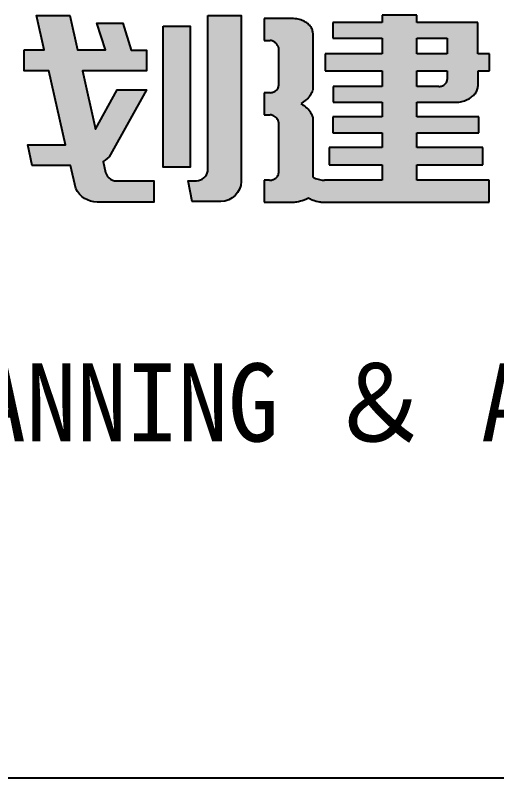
# Model space of a CAD drawing. Header units: millimetres. Extents: x 492948 to 493679, y 3432061 to 3432500.
# Drawn here: x 493563.23 to 493567.45, y 3432317.73 to 3432324.43 of the extents above; entities that cross this region are included whole.
import ezdxf
from ezdxf.enums import TextEntityAlignment as Align

# ---------------------------------------------------------------- set-up
doc = ezdxf.new("R2010")
doc.units = ezdxf.units.MM
doc.layers.add('WALL', color=6, linetype='Continuous')
doc.layers.add('图框', color=137, linetype='Continuous')
doc.styles.add('图框艺术体', font='simhei.ttf', dxfattribs={"width": 0.9})

# ---------------------------------------------------------------- blocks, each defined once
blk = doc.blocks.new('A1')
h = blk.add_hatch(color=0)
h.dxf.hatch_style = 1
edge = h.paths.add_edge_path()
edge.add_line((499907.9, 391799.8), (499804.7, 391799.8))
edge.add_line((499804.7, 391799.8), (499804.7, 391812.9))
edge.add_line((499804.7, 391812.9), (499746.3, 391812.9))
edge.add_line((499746.3, 391812.9), (499746.3, 391799.8))
edge.add_line((499746.3, 391799.8), (499663.1, 391799.8))
edge.add_line((499663.1, 391799.8), (499663.1, 391771.4))
edge.add_line((499663.1, 391771.4), (499746.3, 391771.4))
edge.add_line((499746.3, 391771.4), (499746.3, 391743.2))
edge.add_line((499746.3, 391743.2), (499650.3, 391743.2))
edge.add_line((499650.3, 391743.2), (499650.3, 391712))
edge.add_line((499650.3, 391712), (499746.3, 391712))
edge.add_line((499746.3, 391712), (499746.3, 391683.8))
edge.add_line((499746.3, 391683.8), (499663.3, 391683.8))
edge.add_line((499663.3, 391683.8), (499663.3, 391655.4))
edge.add_line((499663.3, 391655.4), (499746.3, 391655.4))
edge.add_line((499746.3, 391655.4), (499746.3, 391628.7))
edge.add_line((499746.3, 391628.7), (499663.1, 391628.7))
edge.add_line((499663.1, 391628.7), (499663.1, 391600.1))
edge.add_line((499663.1, 391600.1), (499746.3, 391600.1))
edge.add_line((499746.3, 391600.1), (499746.3, 391573.5))
edge.add_line((499746.3, 391573.5), (499656.7, 391573.5))
edge.add_line((499656.7, 391573.5), (499656.7, 391542.2))
edge.add_line((499656.7, 391542.2), (499746.3, 391542.2))
edge.add_line((499746.3, 391542.2), (499746.3, 391514.1))
edge.add_line((499746.3, 391514.1), (499648.9, 391514.1))
edge.add_spline(control_points=[(499648.9, 391514.1), (499647.5, 391514.1), (499646.2, 391514.2), (499641.7, 391514.7), (499638.7, 391515.4), (499634.4, 391517.1), (499633, 391517.8), (499631.7, 391518.5)], knot_values=[0.951371, 0.951371, 0.951371, 0.951371, 1.090703, 1.090703, 1.408925, 1.408925, 1.574417, 1.574417, 1.574417, 1.574417], degree=3, periodic=0)
edge.add_line((499631.7, 391518.5), (499629.7, 391519.8))
edge.add_line((499629.7, 391519.8), (499629.7, 391627.7))
edge.add_spline(control_points=[(499629.7, 391627.7), (499629, 391629.7), (499628.2, 391631.7), (499625.7, 391636.7), (499623.6, 391639.8), (499619, 391645.1), (499616.4, 391647.5), (499613.6, 391649.7)], knot_values=[3.391104, 3.391104, 3.391104, 3.391104, 3.526235, 3.526235, 3.74708, 3.74708, 3.945294, 3.945294, 3.945294, 3.945294], degree=3, periodic=0)
edge.add_line((499613.6, 391649.7), (499609.5, 391653))
edge.add_line((499609.5, 391653), (499613.7, 391656.1))
edge.add_spline(control_points=[(499613.7, 391656.1), (499615.6, 391657.4), (499617.3, 391658.9), (499621.4, 391662.9), (499623.6, 391665.6), (499627.2, 391671.3), (499628.6, 391674.2), (499629.5, 391677.4), (499629.6, 391677.6), (499629.6, 391677.7)], knot_values=[2.311832, 2.311832, 2.311832, 2.311832, 2.450793, 2.450793, 2.675986, 2.675986, 2.901179, 2.901179, 2.912092, 2.912092, 2.912092, 2.912092], degree=3, periodic=0)
edge.add_line((499629.6, 391677.7), (499629.6, 391776))
edge.add_spline(control_points=[(499629.6, 391776), (499629.6, 391778.2), (499629.5, 391779.9), (499629.3, 391783.6), (499628.8, 391786), (499626.8, 391790.6), (499625.3, 391792.8), (499621.7, 391796.9), (499619.6, 391798.7), (499614.6, 391802), (499611.9, 391803.3), (499606, 391805.4), (499602.8, 391806.2), (499597.8, 391806.8), (499596, 391806.9), (499594.2, 391806.9)], knot_values=[-0.099464, -0.099464, -0.099464, -0.099464, 0.07948, 0.07948, 0.34792, 0.34792, 0.61636, 0.61636, 0.884801, 0.884801, 1.153241, 1.153241, 1.421681, 1.421681, 1.570955, 1.570955, 1.570955, 1.570955], degree=3, periodic=0)
edge.add_line((499594.2, 391806.9), (499547, 391806.9))
edge.add_line((499547, 391806.9), (499547, 391767.2))
edge.add_line((499547, 391767.2), (499557.3, 391767.2))
edge.add_spline(control_points=[(499557.3, 391767.2), (499559.8, 391766.8), (499561.5, 391766.1), (499564.3, 391764.5), (499565.6, 391763.4), (499568.1, 391761), (499569.1, 391759.7), (499570.4, 391757.3), (499570.8, 391756.4), (499571.3, 391754.2)], knot_values=[3.386552, 3.386552, 3.386552, 3.386552, 3.627015, 3.627015, 3.904526, 3.904526, 4.182037, 4.182037, 4.349186, 4.349186, 4.349186, 4.349186], degree=3, periodic=0)
edge.add_line((499571.3, 391754.2), (499571.3, 391684.6))
edge.add_spline(control_points=[(499571.3, 391685.3), (499571.3, 391685.2), (499571.3, 391685), (499571.2, 391683.7), (499571, 391682.6), (499570.2, 391680.3), (499569.5, 391679.1), (499567.9, 391677), (499566.8, 391676), (499564.1, 391674.2), (499562.4, 391673.4), (499559.6, 391672.8), (499558.6, 391672.6), (499557.4, 391672.6)], knot_values=[-1.4875, -1.4875, -1.4875, -1.4875, -1.436354, -1.436354, -1.196219, -1.196219, -0.898229, -0.898229, -0.60024, -0.60024, -0.187336, -0.187336, 0.019116, 0.019116, 0.019116, 0.019116], degree=3, periodic=0)
edge.add_line((499557.4, 391672.6), (499546.9, 391672.6))
edge.add_line((499546.9, 391672.6), (499546.9, 391632.7))
edge.add_line((499546.9, 391632.7), (499557.2, 391632.7))
edge.add_spline(control_points=[(499557.2, 391632.7), (499559.5, 391632.3), (499561, 391631.8), (499563.7, 391630.6), (499564.9, 391629.8), (499567, 391628.1), (499568, 391627.1), (499569.6, 391624.9), (499570.2, 391623.7), (499571, 391621.6), (499571.2, 391620.8), (499571.3, 391619.4)], knot_values=[0.098321, 0.098321, 0.098321, 0.098321, 0.387888, 0.387888, 0.647728, 0.647728, 0.907568, 0.907568, 1.167408, 1.167408, 1.336231, 1.336231, 1.336231, 1.336231], degree=3, periodic=0)
edge.add_line((499571.3, 391619.4), (499571.3, 391526.7))
edge.add_spline(control_points=[(499571.3, 391526.7), (499571.2, 391525.3), (499571, 391524), (499569.9, 391521.4), (499569.1, 391520.2), (499567.2, 391518.1), (499566.1, 391517.1), (499563.1, 391515.4), (499561.3, 391514.8), (499558.4, 391514.3), (499557.5, 391514.2), (499556.4, 391514.2)], knot_values=[1.586368, 1.586368, 1.586368, 1.586368, 1.872585, 1.872585, 2.185501, 2.185501, 2.498416, 2.498416, 2.9093, 2.9093, 3.114742, 3.114742, 3.114742, 3.114742], degree=3, periodic=0)
edge.add_line((499556.4, 391514.2), (499547, 391514.2))
edge.add_line((499547, 391514.2), (499547, 391474.4))
edge.add_line((499547, 391474.4), (499594.9, 391474.4))
edge.add_spline(control_points=[(499594.9, 391474.4), (499597.3, 391474.5), (499599.8, 391474.8), (499606.4, 391476), (499610.5, 391477.1), (499616.3, 391479.4), (499618.2, 391480.2), (499619.9, 391481.1)], knot_values=[1.6576, 1.6576, 1.6576, 1.6576, 1.78893, 1.78893, 2.017153, 2.017153, 2.129372, 2.129372, 2.129372, 2.129372], degree=3, periodic=0)
edge.add_line((499619.9, 391481.1), (499621.7, 391482))
edge.add_line((499621.7, 391482), (499623.6, 391481))
edge.add_spline(control_points=[(499623.6, 391481), (499625.5, 391480), (499627.5, 391479), (499633.1, 391476.8), (499636.8, 391475.8), (499642.4, 391474.8), (499644.3, 391474.5), (499646.2, 391474.4)], knot_values=[0.97232, 0.97232, 0.97232, 0.97232, 1.112941, 1.112941, 1.348801, 1.348801, 1.463491, 1.463491, 1.463491, 1.463491], degree=3, periodic=0)
edge.add_line((499646.2, 391474.4), (499927, 391474.4))
edge.add_line((499927, 391474.4), (499927, 391514.1))
edge.add_line((499927, 391514.1), (499804.7, 391514.1))
edge.add_line((499804.7, 391514.1), (499804.7, 391542.2))
edge.add_line((499804.7, 391542.2), (499916, 391542.2))
edge.add_line((499916, 391542.2), (499916, 391573.5))
edge.add_line((499916, 391573.5), (499804.7, 391573.5))
edge.add_line((499804.7, 391573.5), (499804.7, 391600.1))
edge.add_line((499804.7, 391600.1), (499909.6, 391600.1))
edge.add_line((499909.6, 391600.1), (499909.6, 391628.7))
edge.add_line((499909.6, 391628.7), (499804.7, 391628.7))
edge.add_line((499804.7, 391628.7), (499804.7, 391655.4))
edge.add_line((499804.7, 391655.4), (499872.8, 391655.4))
edge.add_spline(control_points=[(499872.8, 391655.4), (499874.6, 391655.6), (499876.5, 391655.8), (499881.5, 391656.8), (499884.6, 391657.8), (499890.3, 391660.3), (499893, 391661.8), (499897.8, 391665.2), (499899.8, 391667.2), (499903.4, 391671.3), (499904.8, 391673.6), (499906.9, 391678.2), (499907.6, 391680.6), (499908, 391684.1), (499908.1, 391685.2), (499908.1, 391686.3)], knot_values=[-1.462334, -1.462334, -1.462334, -1.462334, -1.321738, -1.321738, -1.078276, -1.078276, -0.834814, -0.834814, -0.591353, -0.591353, -0.347891, -0.347891, -0.104429, -0.104429, 0.00471, 0.00471, 0.00471, 0.00471], degree=3, periodic=0)
edge.add_line((499908.1, 391686.3), (499908.1, 391712))
edge.add_line((499908.1, 391712), (499927.1, 391712))
edge.add_line((499927.1, 391712), (499927.1, 391743.2))
edge.add_line((499927.1, 391743.2), (499907.9, 391743.2))
edge.add_line((499907.9, 391743.2), (499907.9, 391799.8))
h.paths.add_polyline_path([(499804.7, 391771.4), (499856, 391771.4), (499856, 391743.2), (499804.7, 391743.2)], flags=16)
edge = h.paths.add_edge_path(flags=16)
edge.add_line((499804.7, 391712), (499856, 391712))
edge.add_line((499856, 391712), (499856, 391696.4))
edge.add_spline(control_points=[(499856, 391696.4), (499856, 391695.1), (499855.8, 391693.9), (499854.9, 391691.5), (499854.2, 391690.3), (499852.5, 391688.2), (499851.5, 391687.3), (499848.8, 391685.4), (499847, 391684.7), (499844.2, 391684), (499843.3, 391683.9), (499842, 391683.8)], knot_values=[1.651, 1.651, 1.651, 1.651, 1.918465, 1.918465, 2.217067, 2.217067, 2.515668, 2.515668, 2.928565, 2.928565, 3.135013, 3.135013, 3.135013, 3.135013], degree=3, periodic=0)
edge.add_line((499842, 391683.8), (499804.7, 391683.8))
edge.add_line((499804.7, 391683.8), (499804.7, 391712))
at = {"layer": 'WALL', "color": 0}
for p, q in [((499594.2, 391806.9), (499547, 391806.9)), ((499547, 391806.9), (499547, 391767.2)), ((499804.7, 391812.9), (499746.3, 391812.9)), ((499746.3, 391812.9), (499746.3, 391799.8)), ((499804.7, 391799.8), (499804.7, 391812.9)), ((499746.3, 391799.8), (499663.1, 391799.8)), ((499663.1, 391799.8), (499663.1, 391771.4)), ((499907.9, 391799.8), (499804.7, 391799.8)), ((499907.9, 391743.2), (499907.9, 391799.8)), ((499629.6, 391677.7), (499629.6, 391776)), ((499547, 391767.2), (499557.3, 391767.2)), ((499663.1, 391771.4), (499746.3, 391771.4)), ((499746.3, 391771.4), (499746.3, 391743.2)), ((499804.7, 391771.4), (499856, 391771.4)), ((499804.7, 391743.2), (499804.7, 391771.4)), ((499856, 391771.4), (499856, 391743.2)), ((499571.3, 391754.2), (499571.3, 391685.3)), ((499746.3, 391743.2), (499650.3, 391743.2)), ((499650.3, 391743.2), (499650.3, 391712)), ((499856, 391743.2), (499804.7, 391743.2)), ((499927.1, 391743.2), (499907.9, 391743.2)), ((499927.1, 391712), (499927.1, 391743.2)), ((499650.3, 391712), (499746.3, 391712)), ((499746.3, 391712), (499746.3, 391683.8)), ((499804.7, 391683.8), (499804.7, 391712)), ((499804.7, 391712), (499856, 391712)), ((499856, 391712), (499856, 391696.4)), ((499908.1, 391686.3), (499908.1, 391712)), ((499908.1, 391712), (499927.1, 391712)), ((499557.4, 391672.6), (499546.9, 391672.6)), ((499546.9, 391672.6), (499546.9, 391632.7)), ((499746.3, 391683.8), (499663.3, 391683.8)), ((499663.3, 391683.8), (499663.3, 391655.4)), ((499842, 391683.8), (499804.7, 391683.8)), ((499613.7, 391656.1), (499609.5, 391653)), ((499613.6, 391649.7), (499609.5, 391653)), ((499663.3, 391655.4), (499746.3, 391655.4)), ((499746.3, 391655.4), (499746.3, 391628.7)), ((499804.7, 391628.7), (499804.7, 391655.4)), ((499804.7, 391655.4), (499872.8, 391655.4)), ((499546.9, 391632.7), (499557.2, 391632.7)), ((499629.7, 391519.8), (499629.7, 391627.7)), ((499746.3, 391628.7), (499663.1, 391628.7)), ((499663.1, 391628.7), (499663.1, 391600.1)), ((499909.6, 391628.7), (499804.7, 391628.7)), ((499909.6, 391600.1), (499909.6, 391628.7)), ((499571.3, 391619.4), (499571.3, 391526.7)), ((499663.1, 391600.1), (499746.3, 391600.1)), ((499746.3, 391600.1), (499746.3, 391573.5)), ((499804.7, 391573.5), (499804.7, 391600.1)), ((499804.7, 391600.1), (499909.6, 391600.1)), ((499746.3, 391573.5), (499656.7, 391573.5)), ((499656.7, 391573.5), (499656.7, 391542.2)), ((499916, 391573.5), (499804.7, 391573.5)), ((499916, 391542.2), (499916, 391573.5)), ((499656.7, 391542.2), (499746.3, 391542.2)), ((499746.3, 391542.2), (499746.3, 391514.1)), ((499804.7, 391514.1), (499804.7, 391542.2)), ((499804.7, 391542.2), (499916, 391542.2)), ((499631.7, 391518.5), (499629.7, 391519.8)), ((499556.4, 391514.2), (499547, 391514.2)), ((499547, 391514.2), (499547, 391474.4)), ((499746.3, 391514.1), (499648.9, 391514.1)), ((499927, 391514.1), (499804.7, 391514.1)), ((499927, 391474.4), (499927, 391514.1)), ((499619.9, 391481.1), (499621.7, 391482)), ((499623.6, 391481), (499621.7, 391482)), ((499547, 391474.4), (499594.9, 391474.4)), ((499646.2, 391474.4), (499927, 391474.4))]:
    blk.add_line(p, q, dxfattribs=at)
for points, knots in [([(499629.6, 391776), (499629.6, 391778.2), (499629.5, 391779.9), (499629.3, 391783.6), (499628.8, 391786), (499626.8, 391790.6), (499625.3, 391792.8), (499621.7, 391796.9), (499619.6, 391798.7), (499614.6, 391802), (499611.9, 391803.3), (499606, 391805.4), (499602.8, 391806.2), (499597.8, 391806.8), (499596, 391806.9), (499594.2, 391806.9)], [-0.099464, -0.099464, -0.099464, -0.099464, 0.07948, 0.07948, 0.34792, 0.34792, 0.61636, 0.61636, 0.884801, 0.884801, 1.153241, 1.153241, 1.421681, 1.421681, 1.570955, 1.570955, 1.570955, 1.570955]), ([(499571.3, 391754.2), (499570.8, 391756.4), (499570.4, 391757.3), (499569.1, 391759.7), (499568.1, 391761), (499565.6, 391763.4), (499564.3, 391764.5), (499561.5, 391766.1), (499559.8, 391766.8), (499557.3, 391767.2)], [3.3865517, 3.3865517, 3.3865517, 3.3865517, 3.5537011, 3.5537011, 3.831212, 3.831212, 4.1087229, 4.1087229, 4.3491863, 4.3491863, 4.3491863, 4.3491863]), ([(499557.4, 391672.6), (499558.6, 391672.6), (499559.6, 391672.8), (499562.4, 391673.4), (499564.1, 391674.2), (499566.8, 391676), (499567.9, 391677), (499569.5, 391679.1), (499570.2, 391680.3), (499571, 391682.6), (499571.2, 391683.7), (499571.3, 391685), (499571.3, 391685.2), (499571.3, 391685.3)], [-1.4875, -1.4875, -1.4875, -1.4875, -1.281048, -1.281048, -0.868144, -0.868144, -0.570155, -0.570155, -0.272165, -0.272165, -0.032031, -0.032031, 0.019116, 0.019116, 0.019116, 0.019116]), ([(499842, 391683.8), (499843.3, 391683.9), (499844.2, 391684), (499847, 391684.7), (499848.8, 391685.4), (499851.5, 391687.3), (499852.5, 391688.2), (499854.2, 391690.3), (499854.9, 391691.5), (499855.8, 391693.9), (499856, 391695.1), (499856, 391696.4)], [1.651, 1.651, 1.651, 1.651, 1.857448, 1.857448, 2.270345, 2.270345, 2.568947, 2.568947, 2.867548, 2.867548, 3.135013, 3.135013, 3.135013, 3.135013]), ([(499872.8, 391655.4), (499874.6, 391655.6), (499876.5, 391655.8), (499881.5, 391656.8), (499884.6, 391657.8), (499890.3, 391660.3), (499893, 391661.8), (499897.8, 391665.2), (499899.8, 391667.2), (499903.4, 391671.3), (499904.8, 391673.6), (499906.9, 391678.2), (499907.6, 391680.6), (499908, 391684.1), (499908.1, 391685.2), (499908.1, 391686.3)], [-1.462334, -1.462334, -1.462334, -1.462334, -1.321738, -1.321738, -1.078276, -1.078276, -0.834814, -0.834814, -0.591353, -0.591353, -0.347891, -0.347891, -0.104429, -0.104429, 0.00471, 0.00471, 0.00471, 0.00471]), ([(499613.7, 391656.1), (499615.6, 391657.4), (499617.3, 391658.9), (499621.4, 391662.9), (499623.6, 391665.6), (499627.2, 391671.3), (499628.6, 391674.2), (499629.5, 391677.4), (499629.6, 391677.6), (499629.6, 391677.7)], [2.3118325, 2.3118325, 2.3118325, 2.3118325, 2.450793, 2.450793, 2.6759858, 2.6759858, 2.9011785, 2.9011785, 2.9120922, 2.9120922, 2.9120922, 2.9120922]), ([(499629.7, 391627.7), (499629, 391629.7), (499628.2, 391631.7), (499625.7, 391636.7), (499623.6, 391639.8), (499619, 391645.1), (499616.4, 391647.5), (499613.6, 391649.7)], [3.391104, 3.391104, 3.391104, 3.391104, 3.526235, 3.526235, 3.7470799, 3.7470799, 3.9452936, 3.9452936, 3.9452936, 3.9452936]), ([(499571.3, 391619.4), (499571.2, 391620.8), (499571, 391621.6), (499570.2, 391623.7), (499569.6, 391624.9), (499568, 391627.1), (499567, 391628.1), (499564.9, 391629.8), (499563.7, 391630.6), (499561, 391631.8), (499559.5, 391632.3), (499557.2, 391632.7)], [0.098321, 0.098321, 0.098321, 0.098321, 0.267144, 0.267144, 0.526983, 0.526983, 0.786823, 0.786823, 1.046663, 1.046663, 1.336231, 1.336231, 1.336231, 1.336231]), ([(499556.4, 391514.2), (499557.5, 391514.2), (499558.4, 391514.3), (499561.3, 391514.8), (499563.1, 391515.4), (499566.1, 391517.1), (499567.2, 391518.1), (499569.1, 391520.2), (499569.9, 391521.4), (499571, 391524), (499571.2, 391525.3), (499571.3, 391526.7)], [1.586368, 1.586368, 1.586368, 1.586368, 1.79181, 1.79181, 2.202694, 2.202694, 2.51561, 2.51561, 2.828525, 2.828525, 3.114742, 3.114742, 3.114742, 3.114742]), ([(499631.7, 391518.5), (499633, 391517.8), (499634.4, 391517.1), (499638.7, 391515.4), (499641.7, 391514.7), (499646.2, 391514.2), (499647.5, 391514.1), (499648.9, 391514.1)], [0.9513715, 0.9513715, 0.9513715, 0.9513715, 1.1168633, 1.1168633, 1.4350849, 1.4350849, 1.5744167, 1.5744167, 1.5744167, 1.5744167]), ([(499594.9, 391474.4), (499597.3, 391474.5), (499599.8, 391474.8), (499606.4, 391476), (499610.5, 391477.1), (499616.3, 391479.4), (499618.2, 391480.2), (499619.9, 391481.1)], [1.6575999, 1.6575999, 1.6575999, 1.6575999, 1.7889303, 1.7889303, 2.0171527, 2.0171527, 2.1293723, 2.1293723, 2.1293723, 2.1293723]), ([(499623.6, 391481), (499625.5, 391480), (499627.5, 391479), (499633.1, 391476.8), (499636.8, 391475.8), (499642.4, 391474.8), (499644.3, 391474.5), (499646.2, 391474.4)], [0.9723197, 0.9723197, 0.9723197, 0.9723197, 1.1129409, 1.1129409, 1.3488005, 1.3488005, 1.4634912, 1.4634912, 1.4634912, 1.4634912])]:
    blk.add_open_spline(points, degree=3, knots=knots, dxfattribs=at)
blk = doc.blocks.new('sadf f')
at = {"layer": '图框'}
h = blk.add_hatch(color=256, dxfattribs=at)
h.dxf.hatch_style = 1
edge = h.paths.add_edge_path()
edge.add_line((730098.2, 392516.5), (730157.1, 392516.5))
edge.add_line((730157.1, 392516.5), (730157.1, 392224.7))
edge.add_arc((730120.4, 392226.2), 36.8, 271.3516, 357.6904, ccw=False)
edge.add_line((730121.3, 392189.5), (730070.9, 392189.5))
edge.add_line((730070.9, 392189.5), (730063.6, 392226.1))
edge.add_line((730063.6, 392226.1), (730078.3, 392226.1))
edge.add_arc((730078.3, 392246.2), 20.1, 270, 350.9734)
edge.add_line((730098.2, 392243.1), (730098.2, 392516.5))
h.paths.add_polyline_path([(730019.8, 392497.2), (730067.3, 392497.2), (730067.3, 392250.1), (730019.8, 392250.1)])
edge = h.paths.add_edge_path()
edge.add_line((729776.2, 392456.1), (729811.4, 392456.1))
edge.add_line((729811.4, 392456.1), (729797.6, 392516.2))
edge.add_line((729797.6, 392516.2), (729856.1, 392516.2))
edge.add_line((729856.1, 392516.2), (729869.9, 392455.8))
edge.add_line((729869.9, 392455.8), (729919.1, 392455.8))
edge.add_line((729919.1, 392455.8), (729903.8, 392502.6))
edge.add_line((729903.8, 392502.6), (729949.1, 392502.6))
edge.add_line((729949.1, 392502.6), (729963.9, 392455.6))
edge.add_line((729963.9, 392455.6), (729990.5, 392455.6))
edge.add_line((729990.5, 392455.6), (729990.5, 392419.1))
edge.add_line((729990.5, 392419.1), (729878.3, 392419.1))
edge.add_line((729878.3, 392419.1), (729901.2, 392316.8))
edge.add_line((729901.2, 392316.8), (729939.5, 392385.8))
edge.add_line((729939.5, 392385.8), (729990.5, 392385.8))
edge.add_line((729990.5, 392385.8), (729927.5, 392272))
edge.add_arc((729900.7, 392286.9), 30.7, 296.9525, 331.0284, ccw=False)
edge.add_line((729914.6, 392259.5), (729919.1, 392240.5))
edge.add_arc((729937.8, 392244.9), 19.3, 193.1993, 282.7036)
edge.add_line((729942, 392226.1), (730003.9, 392226.1))
edge.add_line((730003.9, 392226.1), (730003.9, 392188.6))
edge.add_line((730003.9, 392188.6), (729904.2, 392188.6))
edge.add_arc((729904.2, 392230.1), 41.5, 205.487, 270, ccw=False)
edge.add_line((729866.8, 392212.2), (729857.3, 392252.8))
edge.add_line((729857.3, 392252.8), (729790.4, 392252.8))
edge.add_line((729790.4, 392252.8), (729782.6, 392289.2))
edge.add_line((729782.6, 392289.2), (729848.9, 392289.2))
edge.add_line((729848.9, 392289.2), (729819.4, 392419.2))
edge.add_line((729819.4, 392419.2), (729776.2, 392419.2))
edge.add_line((729776.2, 392419.2), (729776.2, 392456.1))
blk.add_line((727350.2, 391177.5), (733850.2, 391177.5), dxfattribs=at)
for points in [[(729776.2, 392456.1), (729811.4, 392456.1), (729797.6, 392516.2), (729856.1, 392516.2), (729869.9, 392455.8), (729919.1, 392455.8), (729903.8, 392502.6), (729949.1, 392502.6), (729963.9, 392455.6), (729990.5, 392455.6), (729990.5, 392419.1), (729878.3, 392419.1), (729901.2, 392316.8), (729939.5, 392385.8), (729990.5, 392385.8), (729927.5, 392272, -0.14979), (729914.6, 392259.5), (729919.1, 392240.5, 0.411682), (729942, 392226.1), (730003.9, 392226.1), (730003.9, 392188.6), (729904.2, 392188.6, -0.289169), (729866.8, 392212.2), (729857.3, 392252.8), (729790.4, 392252.8), (729782.6, 392289.2), (729848.9, 392289.2), (729819.4, 392419.2), (729776.2, 392419.2)], [(730098.2, 392516.5), (730157.1, 392516.5), (730157.1, 392224.7, -0.395619), (730121.3, 392189.5), (730070.9, 392189.5), (730063.6, 392226.1), (730078.3, 392226.1, 0.368788), (730098.2, 392243.1)]]:
    blk.add_lwpolyline(points, format="xyb", close=True, dxfattribs=at)
blk.add_lwpolyline([(730019.8, 392497.2), (730067.3, 392497.2), (730067.3, 392250.1), (730019.8, 392250.1)], close=True, dxfattribs=at)
at = {"layer": '图框', "xscale": 1.04, "yscale": 0.97}
blk.add_blockref('A1', (210668.2, 12458.2), dxfattribs=at)
at = {"layer": '图框', "style": '图框艺术体', "width": 0.95}
blk.add_text('ZHEJIANG YAOHUA PLANNING ＆ ARCHITECTURAL DESIGN CO．,LTD', height=137.125, dxfattribs=at).set_placement((730621.8, 391768.1), align=Align.CENTER)

msp = doc.modelspace()

# ---------------------------------------------------------------- block references
at = {"layer": 'WALL', "xscale": 0.004999999888241291, "yscale": 0.004999999888241291, "zscale": 0.005}
msp.add_blockref('sadf f', (489914.4281, 3430361.8449), dxfattribs=at)

doc.saveas('drawing.dxf')
